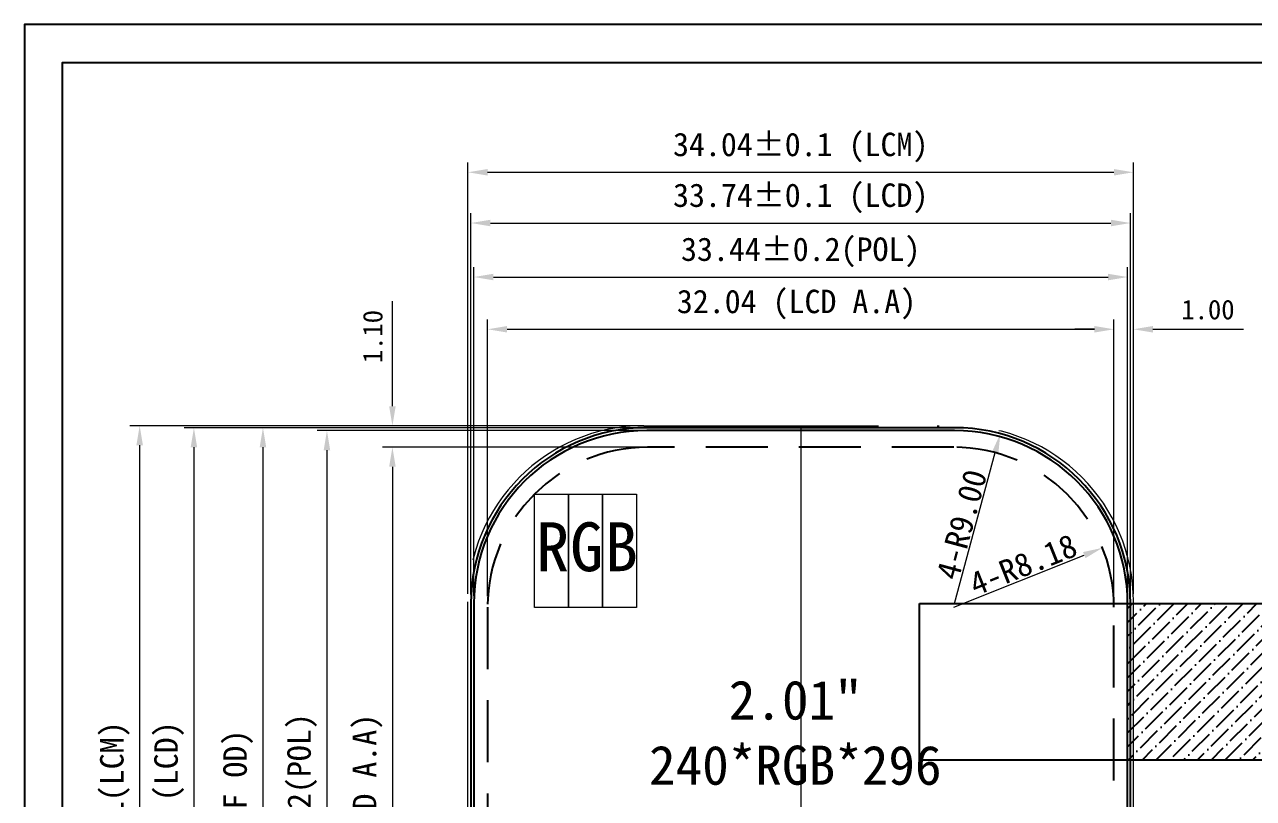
# Model space of a CAD drawing. Header units: millimetres. Extents: x 1613 to 1847, y 329 to 485.
# Drawn here: x 1613.3 to 1676.2, y 445.2 to 484.8 of the extents above; entities that cross this region are included whole.
import ezdxf
from ezdxf.lldxf.tags import DXFTag

# ---------------------------------------------------------------- set-up
doc = ezdxf.new("R2010")
doc.units = ezdxf.units.MM
for name, pattern in [('ACAD_ISO10W100', [18, 12, -3, 0, -3]), ('C_SOLID_M', [0]), ('HIDDEN2', [4.7625, 3.175, -1.5875])]:
    doc.linetypes.add(name, pattern=pattern)
for name, color, linetype, lineweight in [('1 BLU-Housing', 2, 'Continuous', 5), ('CEN', 1, 'CENTER', 15), ('LCD_MAIN', 2, 'Continuous', 9)]:
    doc.layers.add(name, color=color, linetype=linetype, lineweight=lineweight)
doc.layers.add('dim', color=3, linetype='Continuous')
doc.layers.add('Frame', color=7, linetype='Continuous')
doc.styles.add('宋体', font='SimSun.ttf')
tags = doc.linetypes.add('CENTER', pattern=[2, 1.25, -0.25, 0.25, -0.25]).pattern_tags.tags
tags[10:11] = [DXFTag(74, 4), DXFTag(75, 0), DXFTag(340, '0'), DXFTag(46, 0.0), DXFTag(50, 0.0), DXFTag(44, 0.0), DXFTag(45, 0.0)]
tags[8:9] = [DXFTag(74, 4), DXFTag(75, 0), DXFTag(340, '0'), DXFTag(46, 0.0), DXFTag(50, 0.0), DXFTag(44, 0.0), DXFTag(45, 0.0)]
tags[6:7] = [DXFTag(74, 4), DXFTag(75, 0), DXFTag(340, '0'), DXFTag(46, 0.0), DXFTag(50, 0.0), DXFTag(44, 0.0), DXFTag(45, 0.0)]
tags[4:5] = [DXFTag(74, 4), DXFTag(75, 0), DXFTag(340, '0'), DXFTag(46, 0.0), DXFTag(50, 0.0), DXFTag(44, 0.0), DXFTag(45, 0.0)]
doc.dimstyles.new('标准', dxfattribs={"dimtxt": 1.8, "dimasz": 1.5, "dimexe": 0.5, "dimexo": 0.4, "dimgap": 0.1, "dimtad": 1, "dimzin": 1, "dimdsep": 46, "dimtxsty": '宋体', "dimblk": 'CLOSEDBLANK', "dimcen": 0.09, "dimclrd": 96, "dimclre": 96, "dimclrt": 3, "dimadec": 0, "dimazin": 0, "dimtfac": 1, "dimtofl": 0, "dimtmove": 0, "dimatfit": 1, "dimldrblk": 'CLOSEDBLANK', "dimfxl": 1, "dimtolj": 1, "dimlwd": 0, "dimlwe": 0, "dimarcsym": 0})

# ---------------------------------------------------------------- blocks, each defined once
blk = doc.blocks.new('*D94')
at = {"color": 7, "lineweight": 0, "transparency": 16777216}
for p, q in [((1635.974, 455.676), (1635.974, 477.743)), ((1670.014, 455.676), (1670.014, 477.743)), ((1636.974, 477.243), (1669.014, 477.243))]:
    blk.add_line(p, q, dxfattribs=at)
at = {"color": 7, "transparency": 16777216}
for points in [[(1636.974, 477.409), (1636.974, 477.076), (1635.974, 477.243)], [(1669.014, 477.409), (1669.014, 477.076), (1670.014, 477.243)]]:
    blk.add_solid(points, dxfattribs=at)
at = {"layer": 'Defpoints', "color": 0, "transparency": 16777216}
for p in [(1670.014, 477.243), (1635.974, 455.276), (1670.014, 455.276)]:
    blk.add_point(p, dxfattribs=at)
at = {"color": 7, "transparency": 16777216, "insert": (1652.994, 478.507), "char_height": 1.2, "attachment_point": 5, "style": '宋体'}
blk.add_mtext('\\A1;34.04%%P0.1 (LCM)', dxfattribs=at)
blk = doc.blocks.new('_ClosedBlank')
at = {"color": 0, "linetype": 'ByBlock', "lineweight": -2}
for p, q in [((-1, 0.167), (0, 0)), ((-1, 0.167), (-1, -0.167)), ((0, 0), (-1, -0.167))]:
    blk.add_line(p, q, dxfattribs=at)
blk = doc.blocks.new('*D95')
at = {"color": 7, "lineweight": 0, "transparency": 16777216}
for p, q in [((1644.574, 464.276), (1618.681, 464.276)), ((1619.181, 463.276), (1619.181, 421.96)), ((1644.574, 420.96), (1618.681, 420.96))]:
    blk.add_line(p, q, dxfattribs=at)
at = {"color": 7, "transparency": 16777216}
for points in [[(1619.014, 463.276), (1619.348, 463.276), (1619.181, 464.276)], [(1619.014, 421.96), (1619.348, 421.96), (1619.181, 420.96)]]:
    blk.add_solid(points, dxfattribs=at)
at = {"layer": 'Defpoints', "color": 0, "transparency": 16777216}
for p in [(1644.974, 464.276), (1619.181, 420.96), (1644.974, 420.96)]:
    blk.add_point(p, dxfattribs=at)
at = {"color": 7, "transparency": 16777216, "insert": (1617.917, 442.618), "char_height": 1.2, "attachment_point": 5, "rotation": 90, "style": '宋体'}
blk.add_mtext('\\A1;43.32 %%P0.1(LCM)', dxfattribs=at)
blk = doc.blocks.new('*D119')
at = {"color": 7, "lineweight": 0, "transparency": 16777216}
for p, q in [((1644.733, 464.176), (1621.456, 464.176)), ((1621.956, 463.176), (1621.956, 422.06)), ((1644.724, 421.06), (1621.456, 421.06))]:
    blk.add_line(p, q, dxfattribs=at)
at = {"color": 7, "transparency": 16777216}
for points in [[(1621.79, 463.176), (1622.123, 463.176), (1621.956, 464.176)], [(1621.79, 422.06), (1622.123, 422.06), (1621.956, 421.06)]]:
    blk.add_solid(points, dxfattribs=at)
at = {"layer": 'Defpoints', "color": 0, "transparency": 16777216}
for p in [(1645.133, 464.176), (1621.956, 421.06), (1645.124, 421.06)]:
    blk.add_point(p, dxfattribs=at)
at = {"color": 7, "transparency": 16777216, "insert": (1620.692, 442.618), "char_height": 1.2, "attachment_point": 5, "rotation": 90, "style": '宋体'}
blk.add_mtext('\\A1;43.12%%P0.1 (LCD)', dxfattribs=at)
blk = doc.blocks.new('*D120')
at = {"color": 7, "lineweight": 0, "transparency": 16777216}
for p, q in [((1644.928, 463.175), (1631.61, 463.175)), ((1632.11, 462.175), (1632.11, 424.66)), ((1644.754, 423.66), (1631.61, 423.66))]:
    blk.add_line(p, q, dxfattribs=at)
at = {"color": 7, "transparency": 16777216}
for points in [[(1631.943, 462.175), (1632.276, 462.175), (1632.11, 463.175)], [(1631.943, 424.66), (1632.276, 424.66), (1632.11, 423.66)]]:
    blk.add_solid(points, dxfattribs=at)
at = {"layer": 'Defpoints', "color": 0, "transparency": 16777216}
for p in [(1645.328, 463.175), (1632.11, 423.66), (1645.154, 423.66)]:
    blk.add_point(p, dxfattribs=at)
at = {"color": 7, "transparency": 16777216, "insert": (1630.845, 443.417), "char_height": 1.2, "attachment_point": 5, "rotation": 90, "style": '宋体'}
blk.add_mtext('\\A1;39.51 (LCD A.A)', dxfattribs=at)
blk = doc.blocks.new('*D121')
at = {"color": 7, "lineweight": 0, "transparency": 16777216}
for p, q in [((1669.014, 455.411), (1669.014, 469.711)), ((1670.014, 455.676), (1670.014, 469.711)), ((1668.014, 469.211), (1667.014, 469.211)), ((1671.014, 469.211), (1675.64, 469.211))]:
    blk.add_line(p, q, dxfattribs=at)
at = {"color": 7, "transparency": 16777216}
for points in [[(1668.014, 469.377), (1668.014, 469.044), (1669.014, 469.211)], [(1671.014, 469.377), (1671.014, 469.044), (1670.014, 469.211)]]:
    blk.add_solid(points, dxfattribs=at)
at = {"layer": 'Defpoints', "color": 0, "transparency": 16777216}
for p in [(1669.014, 469.211), (1670.014, 455.276), (1669.014, 455.011)]:
    blk.add_point(p, dxfattribs=at)
at = {"color": 7, "transparency": 16777216, "insert": (1673.827, 470.211), "char_height": 1, "attachment_point": 5, "style": '宋体'}
blk.add_mtext('\\A1;1.00', dxfattribs=at)
blk = doc.blocks.new('*D122')
at = {"color": 7, "lineweight": 0, "transparency": 16777216}
for p, q in [((1632.11, 465.276), (1632.11, 470.65)), ((1644.574, 464.276), (1631.61, 464.276)), ((1644.84, 463.175), (1631.61, 463.175)), ((1632.11, 462.175), (1632.11, 461.175))]:
    blk.add_line(p, q, dxfattribs=at)
at = {"color": 7, "transparency": 16777216}
for points in [[(1631.943, 465.276), (1632.276, 465.276), (1632.11, 464.276)], [(1631.943, 462.175), (1632.276, 462.175), (1632.11, 463.175)]]:
    blk.add_solid(points, dxfattribs=at)
at = {"layer": 'Defpoints', "color": 0, "transparency": 16777216}
for p in [(1644.974, 464.276), (1632.11, 463.175), (1645.24, 463.175)]:
    blk.add_point(p, dxfattribs=at)
at = {"color": 7, "transparency": 16777216, "insert": (1631.11, 468.837), "char_height": 1, "attachment_point": 5, "rotation": 90, "style": '宋体'}
blk.add_mtext('\\A1;1.10', dxfattribs=at)
blk = doc.blocks.new('*D125')
at = {"color": 7, "lineweight": 0, "transparency": 16777216}
for p, q in [((1644.724, 464.026), (1628.261, 464.026)), ((1628.761, 463.026), (1628.761, 423.86)), ((1639.602, 422.86), (1628.261, 422.86))]:
    blk.add_line(p, q, dxfattribs=at)
at = {"color": 7, "transparency": 16777216}
for points in [[(1628.594, 463.026), (1628.927, 463.026), (1628.761, 464.026)], [(1628.594, 423.86), (1628.927, 423.86), (1628.761, 422.86)]]:
    blk.add_solid(points, dxfattribs=at)
at = {"layer": 'Defpoints', "color": 0, "transparency": 16777216}
for p in [(1645.124, 464.026), (1628.761, 422.86), (1640.002, 422.86)]:
    blk.add_point(p, dxfattribs=at)
at = {"color": 7, "transparency": 16777216, "insert": (1627.496, 443.443), "char_height": 1.2, "attachment_point": 5, "rotation": 90, "style": '宋体'}
blk.add_mtext('\\A1;41.17%%P0.2(POL)', dxfattribs=at)
blk = doc.blocks.new('*D126')
at = {"color": 7, "lineweight": 0, "transparency": 16777216}
for p, q in [((1636.126, 455.643), (1636.126, 475.146)), ((1637.126, 474.646), (1668.864, 474.646)), ((1669.864, 455.576), (1669.864, 475.146))]:
    blk.add_line(p, q, dxfattribs=at)
at = {"color": 7, "transparency": 16777216}
for points in [[(1637.126, 474.813), (1637.126, 474.479), (1636.126, 474.646)], [(1668.864, 474.813), (1668.864, 474.479), (1669.864, 474.646)]]:
    blk.add_solid(points, dxfattribs=at)
at = {"layer": 'Defpoints', "color": 0, "transparency": 16777216}
for p in [(1669.864, 474.646), (1636.126, 455.243), (1669.864, 455.176)]:
    blk.add_point(p, dxfattribs=at)
at = {"color": 7, "transparency": 16777216, "insert": (1652.995, 475.91), "char_height": 1.2, "attachment_point": 5, "style": '宋体'}
blk.add_mtext('\\A1;33.74%%P0.1 (LCD)', dxfattribs=at)
blk = doc.blocks.new('*D127')
at = {"color": 7, "lineweight": 0, "transparency": 16777216}
for p, q in [((1636.977, 455.564), (1636.977, 469.711)), ((1669.014, 455.396), (1669.014, 469.711)), ((1637.977, 469.211), (1668.014, 469.211))]:
    blk.add_line(p, q, dxfattribs=at)
at = {"color": 7, "transparency": 16777216}
for points in [[(1637.977, 469.377), (1637.977, 469.044), (1636.977, 469.211)], [(1668.014, 469.377), (1668.014, 469.044), (1669.014, 469.211)]]:
    blk.add_solid(points, dxfattribs=at)
at = {"layer": 'Defpoints', "color": 0, "transparency": 16777216}
for p in [(1669.014, 469.211), (1636.977, 455.164), (1669.014, 454.996)]:
    blk.add_point(p, dxfattribs=at)
at = {"color": 7, "transparency": 16777216, "insert": (1652.781, 470.475), "char_height": 1.2, "attachment_point": 5, "style": '宋体'}
blk.add_mtext('\\A1;32.04 (LCD A.A)', dxfattribs=at)
blk = doc.blocks.new('*D128')
at = {"color": 7, "lineweight": 0, "transparency": 16777216}
for p, q in [((1636.274, 455.576), (1636.274, 472.383)), ((1669.714, 455.576), (1669.714, 472.383)), ((1637.274, 471.883), (1668.714, 471.883))]:
    blk.add_line(p, q, dxfattribs=at)
at = {"color": 7, "transparency": 16777216}
for points in [[(1637.274, 472.049), (1637.274, 471.716), (1636.274, 471.883)], [(1668.714, 472.049), (1668.714, 471.716), (1669.714, 471.883)]]:
    blk.add_solid(points, dxfattribs=at)
at = {"layer": 'Defpoints', "color": 0, "transparency": 16777216}
for p in [(1669.714, 471.883), (1636.274, 455.176), (1669.714, 455.176)]:
    blk.add_point(p, dxfattribs=at)
at = {"color": 7, "transparency": 16777216, "insert": (1652.994, 473.147), "char_height": 1.2, "attachment_point": 5, "style": '宋体'}
blk.add_mtext('\\A1;33.44%%P0.2(POL)', dxfattribs=at)
blk = doc.blocks.new('*D129')
at = {"color": 7, "lineweight": 0, "transparency": 16777216}
for p, q in [((1644.291, 464.176), (1624.986, 464.176)), ((1625.486, 463.176), (1625.486, 423.66)), ((1639.602, 422.66), (1624.986, 422.66))]:
    blk.add_line(p, q, dxfattribs=at)
at = {"color": 7, "transparency": 16777216}
for points in [[(1625.319, 463.176), (1625.653, 463.176), (1625.486, 464.176)], [(1625.319, 423.66), (1625.653, 423.66), (1625.486, 422.66)]]:
    blk.add_solid(points, dxfattribs=at)
at = {"layer": 'Defpoints', "color": 0, "transparency": 16777216}
for p in [(1644.691, 464.176), (1625.486, 422.66), (1640.002, 422.66)]:
    blk.add_point(p, dxfattribs=at)
at = {"color": 7, "transparency": 16777216, "insert": (1624.222, 443.418), "char_height": 1.2, "attachment_point": 5, "rotation": 90, "style": '宋体'}
blk.add_mtext('\\A1;41.52 (CF OD)', dxfattribs=at)
blk = doc.blocks.new('*D130')
at = {"color": 7, "lineweight": 0, "transparency": 16777216}
blk.add_line((1660.864, 455.176), (1662.944, 462.901), dxfattribs=at)
at = {"color": 7, "transparency": 16777216}
blk.add_solid([(1662.783, 462.944), (1663.105, 462.858), (1663.204, 463.867)], dxfattribs=at)
at = {"layer": 'Defpoints', "color": 0, "transparency": 16777216}
for p in [(1663.204, 463.867), (1660.864, 455.176)]:
    blk.add_point(p, dxfattribs=at)
at = {"color": 7, "transparency": 16777216, "insert": (1661.228, 459.22), "char_height": 1.2, "attachment_point": 5, "rotation": 74.93318, "style": '宋体'}
blk.add_mtext('\\A1;4-R9.00', dxfattribs=at)
blk = doc.blocks.new('*D131')
at = {"color": 7, "lineweight": 0, "transparency": 16777216}
blk.add_line((1660.834, 454.996), (1667.502, 457.659), dxfattribs=at)
at = {"color": 7, "transparency": 16777216}
blk.add_solid([(1667.44, 457.814), (1667.564, 457.504), (1668.431, 458.03)], dxfattribs=at)
at = {"layer": 'Defpoints', "color": 0, "transparency": 16777216}
for p in [(1668.431, 458.03), (1660.834, 454.996)]:
    blk.add_point(p, dxfattribs=at)
at = {"color": 7, "transparency": 16777216, "insert": (1664.373, 457.163), "char_height": 1.2, "attachment_point": 5, "rotation": 21.7729, "style": '宋体'}
blk.add_mtext('\\A1;4-R8.18', dxfattribs=at)

msp = doc.modelspace()

# ---------------------------------------------------------------- hatches: boundary and pattern name
at = {"layer": 'dim'}
h = msp.add_hatch(dxfattribs=at)
h.set_pattern_fill('ANSI36', color=5, scale=4, style=0)
h.set_pattern_definition([(45, (969.3592, -3970.47166), (0.265165043, 0.972271824), [1.25, -0.25, 0, -0.25])])
h.paths.add_polyline_path([(1679.064, 454.676, 0.414214), (1678.564, 455.176), (1669.714, 455.176), (1669.714, 447.176), (1678.564, 447.176, 0.414214), (1679.064, 447.676)])

# ---------------------------------------------------------------- linework, layer by layer
at = {"color": 4}
for p, q in [((1660.864, 464.176), (1645.124, 464.176)), ((1636.124, 455.176), (1636.124, 430.06)), ((1669.864, 430.06), (1669.864, 455.176))]:
    msp.add_line(p, q, dxfattribs=at)
at = {"color": 6}
for p, q in [((1660.864, 464.026), (1645.124, 464.026)), ((1636.274, 455.176), (1636.274, 430.06)), ((1669.714, 430.06), (1669.714, 455.176))]:
    msp.add_line(p, q, dxfattribs=at)
at = {"color": 2, "linetype": 'HIDDEN2'}
for p, q in [((1660.834, 463.176), (1645.154, 463.176)), ((1636.974, 454.996), (1636.974, 431.84)), ((1669.014, 431.84), (1669.014, 454.996))]:
    msp.add_line(p, q, dxfattribs=at)
at = {"color": 4}
for centre, start, end in [((1645.124, 455.176), 90, 180), ((1660.864, 455.176), 0, 90)]:
    msp.add_arc(centre, 9, start, end, dxfattribs=at)
at = {"color": 6}
for centre, start, end in [((1645.124, 455.176), 90, 180), ((1660.864, 455.176), 0, 90)]:
    msp.add_arc(centre, 8.85, start, end, dxfattribs=at)
at = {"color": 2, "linetype": 'HIDDEN2'}
for centre, start, end in [((1645.154, 454.996), 90, 180), ((1660.834, 454.996), 0, 90)]:
    msp.add_arc(centre, 8.18, start, end, dxfattribs=at)
at = {"layer": '1 BLU-Housing', "color": 7, "linetype": 'ACAD_ISO10W100', "lineweight": 5}
msp.add_line((1644.974, 464.276), (1661.014, 464.276), dxfattribs=at)
at = {"layer": '1 BLU-Housing', "color": 7, "linetype": 'C_SOLID_M', "lineweight": 5}
msp.add_line((1635.974, 429.96), (1635.974, 455.276), dxfattribs=at)
at = {"layer": '1 BLU-Housing', "color": 7, "linetype": 'Continuous', "lineweight": 5}
msp.add_line((1670.014, 429.96), (1670.014, 455.276), dxfattribs=at)
at = {"layer": '1 BLU-Housing', "color": 7, "linetype": 'ACAD_ISO10W100', "lineweight": 5}
for centre, start, end in [((1644.974, 455.276), 90, 180), ((1661.014, 455.276), 0, 90)]:
    msp.add_arc(centre, 9, start, end, dxfattribs=at)
at = {"layer": 'CEN'}
msp.add_line((1652.994, 464.176), (1652.994, 421.06), dxfattribs=at)
at = {"layer": 'dim', "color": 5}
msp.add_lwpolyline([(1659.064, 455.176), (1678.564, 455.176, -0.414214), (1679.064, 454.676), (1679.064, 447.676, -0.414214), (1678.564, 447.176), (1659.064, 447.176)], format="xyb", close=True, dxfattribs=at)
at = {"layer": 'Frame', "color": 7}
for points in [[(1846.962, 484.798), (1613.294, 484.798), (1613.294, 329.02), (1846.962, 329.02)], [(1845.015, 330.967), (1615.242, 330.967), (1615.242, 482.851), (1845.015, 482.851)]]:
    msp.add_lwpolyline(points, close=True, dxfattribs=at)
at = {"layer": 'LCD_MAIN', "color": 7, "linetype": 'ByBlock'}
for points in [[(1639.37, 460.78), (1641.112, 460.78), (1641.112, 454.97), (1639.37, 454.97)], [(1641.112, 460.78), (1642.854, 460.78), (1642.854, 454.97), (1641.112, 454.97)], [(1642.854, 460.78), (1644.596, 460.78), (1644.596, 454.97), (1642.854, 454.97)]]:
    msp.add_lwpolyline(points, close=True, dxfattribs=at)

# ---------------------------------------------------------------- texts
at = {"color": 7, "insert": (1645.234, 451.245), "char_height": 5, "width": 17.41895, "attachment_point": 1, "style": '宋体'}
msp.add_mtext('{\\H0.4x;   2.01" \\P240*RGB*296}', dxfattribs=at)
at = {"layer": 'LCD_MAIN', "color": 1, "linetype": 'ByBlock', "insert": (1639.452, 459.335), "char_height": 2.5, "width": 1.74196, "attachment_point": 1, "style": '宋体'}
msp.add_mtext('R', dxfattribs=at)
at = {"layer": 'LCD_MAIN', "color": 3, "linetype": 'ByBlock', "insert": (1641.198, 459.335), "char_height": 2.5, "width": 1.74196, "attachment_point": 1, "style": '宋体'}
msp.add_mtext('G', dxfattribs=at)
at = {"layer": 'LCD_MAIN', "color": 5, "linetype": 'ByBlock', "insert": (1642.97, 459.335), "char_height": 2.5, "width": 1.74196, "attachment_point": 1, "style": '宋体'}
msp.add_mtext('B', dxfattribs=at)

# ---------------------------------------------------------------- dimensions: what is measured, and where the dimension line sits
for base, p1, p2, text, picture, middle in [((1670.014, 477.243), (1635.974, 455.276), (1670.014, 455.276), '<>%%P0.1 (LCM)', '*D94', (1652.994, 477.243)), ((1669.864, 474.646), (1636.126, 455.243), (1669.864, 455.176), '<>%%P0.1 (LCD)', '*D126', (1652.995, 474.646)), ((1669.714, 471.883), (1636.274, 455.176), (1669.714, 455.176), '<>%%P0.2(POL)', '*D128', (1652.994, 471.883)), ((1669.014, 469.211), (1636.977, 455.164), (1669.014, 454.996), '<> (LCD A.A)', '*D127', (1652.781, 469.211))]:
    dim = msp.add_linear_dim(base=base, p1=p1, p2=p2, text=text, dimstyle='标准', override={"dimtxt": 1.2, "dimasz": 1, "dimgap": 0.5, "dimtxsty": '宋体', "dimsah": 1, "dimclrd": 7, "dimclre": 7, "dimclrt": 7})
    dim.commit()
    dim.dimension.update_dxf_attribs({"geometry": picture, "text_midpoint": middle, "dimtype": 160})
dim = msp.add_linear_dim(base=(1669.014, 469.211), p1=(1670.014, 455.276), p2=(1669.014, 455.011), dimstyle='标准', override={"dimtxt": 1, "dimasz": 1, "dimgap": 0.5, "dimtxsty": '宋体', "dimsah": 1, "dimclrd": 7, "dimclre": 7, "dimclrt": 7})
dim.commit()
dim.dimension.update_dxf_attribs({"geometry": '*D121', "text_midpoint": (1673.827, 469.211), "dimtype": 160})
dim = msp.add_linear_dim(base=(1632.11, 463.175), p1=(1644.974, 464.276), p2=(1645.24, 463.175), angle=90, dimstyle='标准', override={"dimtxt": 1, "dimasz": 1, "dimgap": 0.5, "dimtxsty": '宋体', "dimsah": 1, "dimclrd": 7, "dimclre": 7, "dimclrt": 7})
dim.commit()
dim.dimension.update_dxf_attribs({"geometry": '*D122', "text_midpoint": (1632.11, 468.837), "dimtype": 160})
for base, p1, p2, text, picture, middle in [((1619.181, 420.96), (1644.974, 464.276), (1644.974, 420.96), '<> %%P0.1(LCM)', '*D95', (1619.181, 442.618)), ((1621.956, 421.06), (1645.133, 464.176), (1645.124, 421.06), '<>%%P0.1 (LCD)', '*D119', (1621.956, 442.618)), ((1625.486, 422.66), (1644.691, 464.176), (1640.002, 422.66), '<> (CF OD)', '*D129', (1625.486, 443.418)), ((1628.761, 422.86), (1645.124, 464.026), (1640.002, 422.86), '<>%%P0.2(POL)', '*D125', (1628.761, 443.443)), ((1632.1097, 423.6599), (1645.3281, 463.1748), (1645.1545, 423.6599), '<> (LCD A.A)', '*D120', (1632.1097, 443.4174))]:
    dim = msp.add_linear_dim(base=base, p1=p1, p2=p2, angle=90, text=text, dimstyle='标准', override={"dimtxt": 1.2, "dimasz": 1, "dimgap": 0.5, "dimtxsty": '宋体', "dimsah": 1, "dimclrd": 7, "dimclre": 7, "dimclrt": 7})
    dim.commit()
    dim.dimension.update_dxf_attribs({"geometry": picture, "text_midpoint": middle, "dimtype": 160})
dim = msp.add_radius_dim(center=(1660.864, 455.176), mpoint=(1663.204, 463.867), text='4-<>', dimstyle='标准', override={"dimtxt": 1.2, "dimasz": 1, "dimsah": 1, "dimclrd": 7, "dimclrt": 7})
dim.commit()
dim.dimension.update_dxf_attribs({"geometry": '*D130', "text_midpoint": (1661.228, 459.22)})
dim = msp.add_radius_dim(center=(1660.834, 454.996), mpoint=(1668.431, 458.03), text='4-<>', dimstyle='标准', override={"dimtxt": 1.2, "dimasz": 1, "dimsah": 1, "dimclrd": 7, "dimclrt": 7})
dim.commit()
dim.dimension.update_dxf_attribs({"geometry": '*D131', "text_midpoint": (1664.633, 456.513), "dimtype": 164})

doc.saveas('drawing.dxf')
